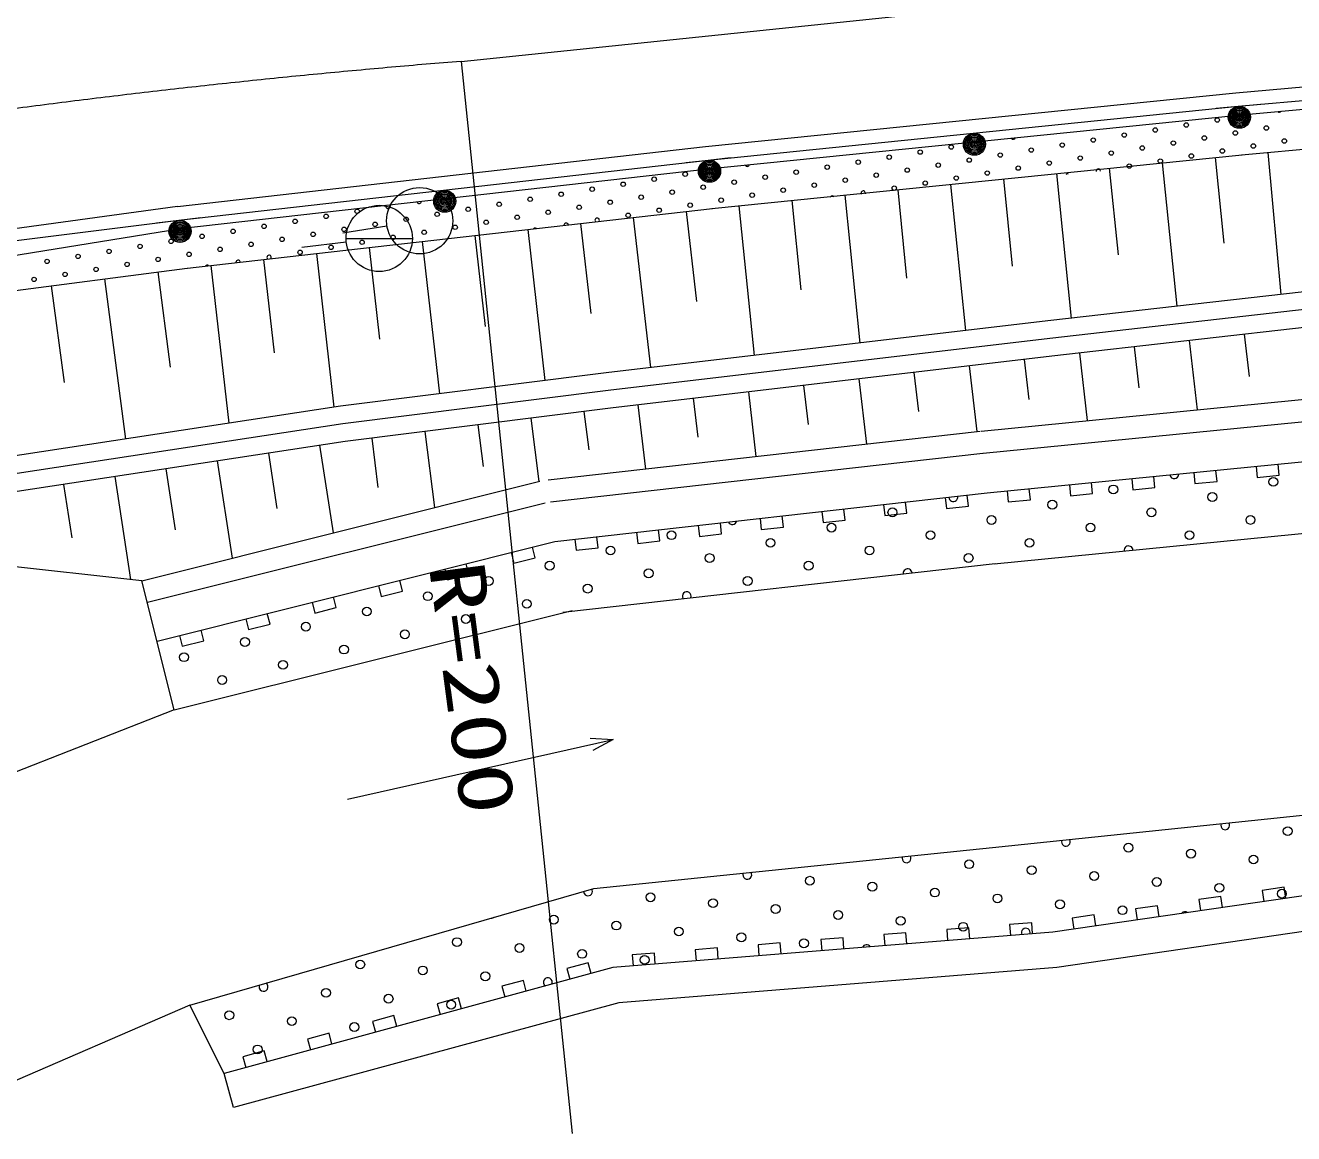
# Model space of a CAD drawing. Units: millimetres, scale not verified. Extents: x 33656 to 673656, y 21260 to 381260.
# Drawn here: x 202398 to 230951, y 261781 to 286730 of the extents above; entities that cross this region are included whole.
import ezdxf
from ezdxf.enums import TextEntityAlignment as Align

# ---------------------------------------------------------------- set-up
doc = ezdxf.new("R2010")
doc.units = ezdxf.units.MM
doc.header["$LTSCALE"] = 1000
doc.linetypes.add('CHAIN', pattern=[18.5, 12, -1.5, 3.5, -1.5])
doc.layers.add('S-SUV', color=7, linetype='Continuous', lineweight=13)
doc.styles.add('ＭＳ ゴシック', font='')
doc.styles.get('ＭＳ ゴシック').set_extended_font_data('MS Gothic')

# ---------------------------------------------------------------- blocks, each defined once
blk = doc.blocks.new('BUHIN3')
at = {"color": 7, "linetype": 'Continuous', "lineweight": 13}
blk.add_circle((0, 0), 746, dxfattribs=at)
blk = doc.blocks.new('BUHIN20')
at = {"color": 7, "linetype": 'Continuous', "lineweight": 13}
for radius in [249, 220, 191, 161, 132, 97.5, 67.5, 38.8, 7.5]:
    blk.add_circle((32, -247), radius, dxfattribs=at)
blk = doc.blocks.new('BUHIN21')
at = {"color": 7, "linetype": 'Continuous', "lineweight": 13}
for radius in [249, 220, 191, 161, 132, 97.5, 67.5, 38.8, 7.5]:
    blk.add_circle((29, -247), radius, dxfattribs=at)
blk = doc.blocks.new('BUHIN22')
at = {"color": 7, "linetype": 'Continuous', "lineweight": 13}
for radius in [249, 220, 191, 161, 132, 97.5, 67.5, 38.8, 7.5]:
    blk.add_circle((26, -247), radius, dxfattribs=at)
blk = doc.blocks.new('BUHIN23')
at = {"color": 7, "linetype": 'Continuous', "lineweight": 13}
for radius in [249, 220, 191, 161, 132, 97.5, 67.5, 38.8, 7.5]:
    blk.add_circle((23, -248), radius, dxfattribs=at)
blk = doc.blocks.new('BUHIN57')
at = {"color": 7, "linetype": 'Continuous', "lineweight": 13}
blk.add_lwpolyline([(80, -237), (317, -157), (157, 317), (-80, 237)], dxfattribs=at)
blk = doc.blocks.new('BUHIN58')
at = {"color": 7, "linetype": 'Continuous', "lineweight": 13}
blk.add_lwpolyline([(65, -241), (306, -177), (177, 306), (-65, 241)], dxfattribs=at)
blk = doc.blocks.new('BUHIN59')
at = {"color": 7, "linetype": 'Continuous', "lineweight": 13}
blk.add_lwpolyline([(108, -225), (334, -117), (117, 334), (-108, 225)], dxfattribs=at)
blk = doc.blocks.new('BUHIN60')
at = {"color": 7, "linetype": 'Continuous', "lineweight": 13}
blk.add_lwpolyline([(-103, 228), (-331, 124), (-124, -331), (103, -228)], dxfattribs=at)
blk = doc.blocks.new('BUHIN61')
at = {"color": 7, "linetype": 'Continuous', "lineweight": 13}
blk.add_lwpolyline([(-72, 239), (-312, 167), (-167, -312), (72, -239)], dxfattribs=at)
blk = doc.blocks.new('BUHIN62')
at = {"color": 7, "linetype": 'Continuous', "lineweight": 13}
blk.add_lwpolyline([(-69, 240), (-309, 171), (-171, -309), (69, -240)], dxfattribs=at)

msp = doc.modelspace()

# ---------------------------------------------------------------- linework, layer by layer
at = {"layer": 'S-SUV', "linetype": 'CHAIN'}
msp.add_line((212206, 285919), (242934, 289106), dxfattribs=at)
at = {"layer": 'S-SUV'}
for p, q in [((229651, 285208), (241612, 286296)), ((212206, 285919), (214709, 261781)), ((229705, 284910), (241634, 285982)), ((229696, 284710), (241658, 285798)), ((217711, 284001), (229651, 285208)), ((217761, 283503), (229701, 284710)), ((217773, 283695), (229705, 284910)), ((229207, 284865), (229705, 284910)), ((229705, 284910), (230202, 284960)), ((229778, 283814), (241739, 284902)), ((205820, 282650), (217711, 284001)), ((230373, 283868), (230664, 280674)), ((205850, 282342), (217773, 283695)), ((217275, 283645), (217773, 283695)), ((217773, 283695), (218269, 283752)), ((217851, 282608), (229792, 283815)), ((227991, 283633), (228318, 280406)), ((229182, 283753), (229377, 281827)), ((205876, 282154), (217767, 283504)), ((224419, 283272), (224617, 281307)), ((225609, 283392), (225939, 280135)), ((226800, 283513), (226997, 281567)), ((222037, 283031), (222238, 281043)), ((223228, 283151), (223561, 279858)), ((219655, 282790), (219858, 280780)), ((220846, 282911), (221183, 279579)), ((205820, 282650), (194044, 281055)), ((205850, 282342), (206346, 282404)), ((205978, 281259), (217868, 282610)), ((216085, 282407), (216469, 279027)), ((217274, 282542), (217504, 280517)), ((218464, 282670), (218805, 279301)), ((193959, 280863), (205850, 282342)), ((194223, 280270), (205899, 282157)), ((205353, 282286), (205850, 282342)), ((210534, 282211), (209547, 282052)), ((213707, 282137), (214093, 278737)), ((214896, 282272), (215126, 280241)), ((209619, 281847), (208625, 281731)), ((209617, 281933), (211110, 281933)), ((211329, 281867), (211718, 278438)), ((212518, 282002), (212750, 279953)), ((208950, 281597), (209344, 278135)), ((210139, 281732), (210374, 279666)), ((193996, 279686), (206043, 281268)), ((206572, 281327), (206976, 277773)), ((207761, 281462), (208000, 279357)), ((204181, 281023), (204654, 277418)), ((205379, 281181), (205661, 279033)), ((235325, 281207), (225416, 280075)), ((202982, 280866), (203268, 278688)), ((235365, 280809), (225462, 279678)), ((235404, 280411), (225508, 279280)), ((225416, 280075), (215472, 278911)), ((225462, 279678), (215520, 278513)), ((228601, 279634), (228779, 278077)), ((229838, 279775), (229946, 278829)), ((225508, 279280), (215568, 278116)), ((226127, 279351), (226300, 277833)), ((227364, 279492), (227469, 278570)), ((223645, 279062), (223817, 277587)), ((224887, 279208), (224992, 278310)), ((215472, 278911), (209489, 278157)), ((221160, 278771), (221331, 277305)), ((222402, 278917), (222505, 278034)), ((215520, 278513), (209544, 277761)), ((218675, 278480), (218845, 277022)), ((219917, 278626), (220020, 277748)), ((223914, 277598), (233738, 278565)), ((209489, 278157), (195636, 276040)), ((215568, 278116), (209599, 277365)), ((216190, 278189), (216359, 276740)), ((217432, 278335), (217534, 277462)), ((213778, 277891), (213957, 276463)), ((214971, 278041), (215080, 277178)), ((223963, 277100), (233781, 278067)), ((209544, 277761), (195697, 275644)), ((211390, 277590), (211606, 275875)), ((212584, 277741), (212702, 276798)), ((214165, 276502), (223894, 277596)), ((209599, 277365), (195758, 275249)), ((209022, 277277), (209324, 275304)), ((210196, 277440), (210336, 276325)), ((207869, 277101), (208060, 275852)), ((214221, 276006), (223950, 277099)), ((224051, 276205), (233858, 277170)), ((205562, 276748), (205773, 275370)), ((206716, 276924), (207050, 274735)), ((204409, 276572), (204763, 274257)), ((205023, 274228), (213981, 276469)), ((203255, 276395), (203440, 275191)), ((214321, 275111), (224051, 276205)), ((205144, 273743), (214103, 275984)), ((224208, 274612), (233994, 275576)), ((205023, 274228), (195758, 275249)), ((205363, 272870), (214321, 275111)), ((214500, 273521), (224229, 274615)), ((205751, 271318), (205023, 274228)), ((205751, 271318), (214710, 273559)), ((205751, 271318), (198239, 268379)), ((209652, 269312), (215632, 270654)), ((224169, 268220), (240761, 269949)), ((215199, 267302), (224169, 268220)), ((235526, 267771), (225533, 266318)), ((206102, 264675), (215199, 267302)), ((235615, 266976), (225623, 265523)), ((225533, 266318), (215623, 265520)), ((215623, 265520), (206872, 263138)), ((225623, 265523), (215762, 264728)), ((215762, 264728), (207082, 262366)), ((206102, 264675), (199469, 261798)), ((206872, 263138), (206102, 264675)), ((207082, 262366), (206872, 263138))]:
    msp.add_line(p, q, dxfattribs=at)
msp.add_lwpolyline([(215112, 270685), (215632, 270654), (215175, 270406)], dxfattribs=at)
for centre, radius in [((227836, 284374), 49.8), ((228534, 284487), 49.8), ((229232, 284600), 49.8), ((230336, 284420), 49.8), ((226440, 284148), 49.8), ((227138, 284261), 49.8), ((228242, 284081), 49.8), ((228940, 284194), 49.8), ((229638, 284307), 49.8), ((230741, 284127), 49.8), ((222544, 283877), 49.8), ((223242, 283990), 49.8), ((224346, 283810), 49.8), ((225044, 283923), 49.8), ((225742, 284036), 49.8), ((226845, 283856), 49.8), ((227543, 283969), 49.8), ((228647, 283789), 49.8), ((229345, 283902), 49.8), ((230043, 284014), 49.8), ((220450, 283539), 49.8), ((221148, 283651), 49.8), ((221846, 283764), 49.8), ((222950, 283584), 49.8), ((223648, 283697), 49.8), ((224751, 283517), 49.8), ((225449, 283630), 49.8), ((226147, 283743), 49.8), ((227251, 283563), 49.8), ((227949, 283676), 49.8), ((216554, 283267), 49.8), ((217253, 283380), 49.8), ((218356, 283200), 49.8), ((219054, 283313), 49.8), ((219752, 283426), 49.8), ((220856, 283246), 49.8), ((221554, 283359), 49.8), ((222252, 283472), 49.8), ((223355, 283292), 49.8), ((224053, 283405), 49.8), ((214460, 282929), 49.8), ((215158, 283042), 49.8), ((215856, 283154), 49.8), ((216960, 282975), 49.8), ((217658, 283087), 49.8), ((219459, 283020), 49.8), ((220158, 283133), 49.8), ((221959, 283066), 49.8), ((222657, 283179), 49.8), ((210364, 281933), 746), ((213064, 282703), 49.8), ((213762, 282816), 49.8), ((214866, 282636), 49.8), ((215564, 282749), 49.8), ((216262, 282862), 49.8), ((217365, 282682), 49.8), ((218063, 282795), 49.8), ((218761, 282908), 49.8), ((209169, 282432), 49.8), ((209867, 282545), 49.8), ((210970, 282365), 49.8), ((211668, 282478), 49.8), ((212366, 282590), 49.8), ((213470, 282411), 49.8), ((214168, 282523), 49.8), ((215969, 282456), 49.8), ((216667, 282569), 49.8), ((207074, 282093), 49.8), ((207772, 282206), 49.8), ((208471, 282319), 49.8), ((209574, 282139), 49.8), ((210272, 282252), 49.8), ((211376, 282072), 49.8), ((212074, 282185), 49.8), ((212772, 282298), 49.8), ((205678, 281868), 49.8), ((206376, 281981), 49.8), ((207480, 281801), 49.8), ((208178, 281914), 49.8), ((208876, 282026), 49.8), ((209979, 281847), 49.8), ((210677, 281959), 49.8), ((203584, 281529), 49.8), ((204282, 281642), 49.8), ((204980, 281755), 49.8), ((206084, 281575), 49.8), ((206782, 281688), 49.8), ((208583, 281621), 49.8), ((209281, 281734), 49.8), ((202886, 281417), 49.8), ((203990, 281237), 49.8), ((204688, 281349), 49.8), ((205386, 281462), 49.8), ((202593, 281011), 49.8), ((203292, 281124), 49.8), ((230493, 276455), 99.5), ((226891, 276283), 99.5), ((229121, 276112), 99.5), ((221918, 275767), 99.5), ((225519, 275940), 99.5), ((227749, 275768), 99.5), ((224147, 275596), 99.5), ((229978, 275597), 99.5), ((216944, 275252), 99.5), ((220546, 275424), 99.5), ((222775, 275253), 99.5), ((226377, 275425), 99.5), ((228606, 275254), 99.5), ((215572, 274909), 99.5), ((219174, 275081), 99.5), ((221403, 274910), 99.5), ((225005, 275082), 99.5), ((217802, 274738), 99.5), ((223633, 274739), 99.5), ((214201, 274566), 99.5), ((216430, 274395), 99.5), ((220031, 274567), 99.5), ((212829, 274222), 99.5), ((215058, 274051), 99.5), ((218660, 274223), 99.5), ((211457, 273879), 99.5), ((210085, 273536), 99.5), ((213686, 273708), 99.5), ((208713, 273193), 99.5), ((212314, 273365), 99.5), ((210942, 273022), 99.5), ((207341, 272849), 99.5), ((209570, 272678), 99.5), ((205969, 272506), 99.5), ((208198, 272335), 99.5), ((206827, 271992), 99.5), ((230818, 268590), 99.5), ((227231, 268218), 99.5), ((228639, 268085), 99.5), ((223645, 267846), 99.5), ((230047, 267952), 99.5), ((220059, 267474), 99.5), ((225053, 267713), 99.5), ((226461, 267580), 99.5), ((227869, 267447), 99.5), ((221466, 267341), 99.5), ((222874, 267208), 99.5), ((229277, 267314), 99.5), ((230685, 267182), 99.5), ((216472, 267102), 99.5), ((217880, 266969), 99.5), ((224282, 267076), 99.5), ((225690, 266943), 99.5), ((214294, 266598), 99.5), ((219288, 266837), 99.5), ((220696, 266704), 99.5), ((227098, 266810), 99.5), ((215702, 266465), 99.5), ((217110, 266332), 99.5), ((222104, 266571), 99.5), ((223512, 266438), 99.5), ((212115, 266093), 99.5), ((218518, 266199), 99.5), ((219926, 266066), 99.5), ((213523, 265960), 99.5), ((214931, 265827), 99.5), ((209937, 265588), 99.5), ((211345, 265455), 99.5), ((216339, 265694), 99.5), ((212753, 265323), 99.5), ((209167, 264951), 99.5), ((210575, 264818), 99.5), ((211983, 264685), 99.5), ((206988, 264446), 99.5), ((208396, 264313), 99.5), ((209804, 264180), 99.5), ((207626, 263676), 99.5)]:
    msp.add_circle(centre, radius, dxfattribs=at)
at = {"layer": 'S-SUV', "linetype": 'CHAIN'}
msp.add_arc((228238, 86563), 200000, 94.59796, 108.99155, dxfattribs=at)
at = {"layer": 'S-SUV'}
for centre, radius, start, end in [((229930, 284713), 49.8, 163.2217, 27.1813), ((230628, 284825), 49.8, 222.9227, 327.4804), ((223940, 284103), 49.8, 155.3222, 36.2234), ((224638, 284215), 49.8, 205.521, 346.0246), ((218649, 283606), 49.8, 200.3757, 351.1698), ((217951, 283493), 49.8, 149.4336, 42.112), ((225855, 283338), 49.8, 57.5822, 133.3973), ((226553, 283450), 49.8, 358.2654, 192.7142), ((221261, 282953), 49.8, 344.5779, 206.4016), ((210565, 282657), 49.8, 151.201, 41.752), ((211263, 282770), 49.8, 191.8045, 1.1485), ((211961, 282883), 49.8, 236.2257, 316.7273), ((220563, 282841), 49.8, 39.3955, 151.5841), ((215271, 282344), 49.8, 331.9141, 221.0303), ((213875, 282118), 49.8, 57.334, 135.6104), ((214573, 282231), 49.8, 12.4528, 180.4916), ((207885, 281508), 49.8, 328.4579, 224.4865), ((206489, 281282), 49.8, 53.1084, 139.836), ((207187, 281395), 49.8, 9.658, 183.2863), ((228263, 276626), 99.5, 189.4379, 1.8075), ((223290, 276111), 99.5, 181.5598, 11.2647), ((218316, 275595), 99.5, 206.9347, 345.8898), ((227234, 274911), 99.5, 5.4497, 185.7937), ((222261, 274396), 99.5, 5.294, 187.5308), ((217288, 273880), 99.5, 339.3598, 213.465), ((229410, 268722), 99.5, 160.1919, 31.7109), ((225823, 268351), 99.5, 161.5063, 30.3966), ((222237, 267979), 99.5, 160.3181, 31.3632), ((218651, 267607), 99.5, 157.1454, 34.536), ((215064, 267235), 99.5, 180.5805, 31.6379), ((228506, 266677), 99.5, 55.1992, 141.3463), ((212886, 266731), 99.5, 265.1957, 307.0227), ((224920, 266305), 99.5, 343.1689, 206.0435), ((221334, 265933), 99.5, 32.2816, 156.9308), ((214161, 265190), 99.5, 333.9001, 236.5495), ((207759, 265084), 99.5, 154.0702, 58.1482)]:
    msp.add_arc(centre, radius, start, end, dxfattribs=at)

# ---------------------------------------------------------------- block references
at = {"layer": 'S-SUV', "xscale": 0.9999481, "yscale": 0.9999481, "rotation": 359.78209}
for name, p in [('BUHIN23', (229705, 284910)), ('BUHIN22', (229705, 284910)), ('BUHIN22', (223739, 284302)), ('BUHIN22', (217773, 283695)), ('BUHIN21', (217773, 283695)), ('BUHIN3', (211275, 282331)), ('BUHIN21', (211811, 283019)), ('BUHIN21', (205850, 282342)), ('BUHIN20', (205850, 282342))]:
    msp.add_blockref(name, p, dxfattribs=at)
at = {"layer": 'S-SUV', "rotation": 79.59187}
for name, p in [('BUHIN62', (228954, 276687)), ('BUHIN62', (230355, 276825)), ('BUHIN62', (226152, 276412)), ('BUHIN62', (227553, 276550)), ('BUHIN61', (223356, 276127)), ('BUHIN62', (224751, 276274)), ('BUHIN61', (220576, 275814)), ('BUHIN61', (221966, 275970)), ('BUHIN61', (217796, 275502)), ('BUHIN61', (219186, 275658)), ('BUHIN61', (215016, 275189)), ('BUHIN61', (216406, 275346)), ('BUHIN60', (213575, 274924)), ('BUHIN60', (212082, 274551)), ('BUHIN60', (210588, 274177)), ('BUHIN60', (209095, 273804)), ('BUHIN60', (207602, 273430)), ('BUHIN60', (206109, 273057)), ('BUHIN57', (230529, 267045)), ('BUHIN57', (227674, 266629)), ('BUHIN57', (229102, 266837)), ('BUHIN57', (226247, 266422)), ('BUHIN58', (223409, 266147)), ('BUHIN58', (224825, 266261)), ('BUHIN58', (219162, 265805)), ('BUHIN58', (220578, 265919)), ('BUHIN58', (221994, 266033)), ('BUHIN58', (216331, 265577)), ('BUHIN58', (217747, 265691)), ('BUHIN59', (214894, 265321)), ('BUHIN59', (213435, 264924)), ('BUHIN59', (211977, 264527)), ('BUHIN59', (210518, 264130)), ('BUHIN59', (209060, 263733)), ('BUHIN59', (207601, 263336))]:
    msp.add_blockref(name, p, dxfattribs=at)

# ---------------------------------------------------------------- texts
at = {"layer": 'S-SUV', "style": 'ＭＳ ゴシック', "width": 1.35}
msp.add_text('R=200', height=1246, rotation=277.5, dxfattribs=at).set_placement((211109, 274523), align=Align.BOTTOM_LEFT)

doc.saveas('drawing.dxf')
